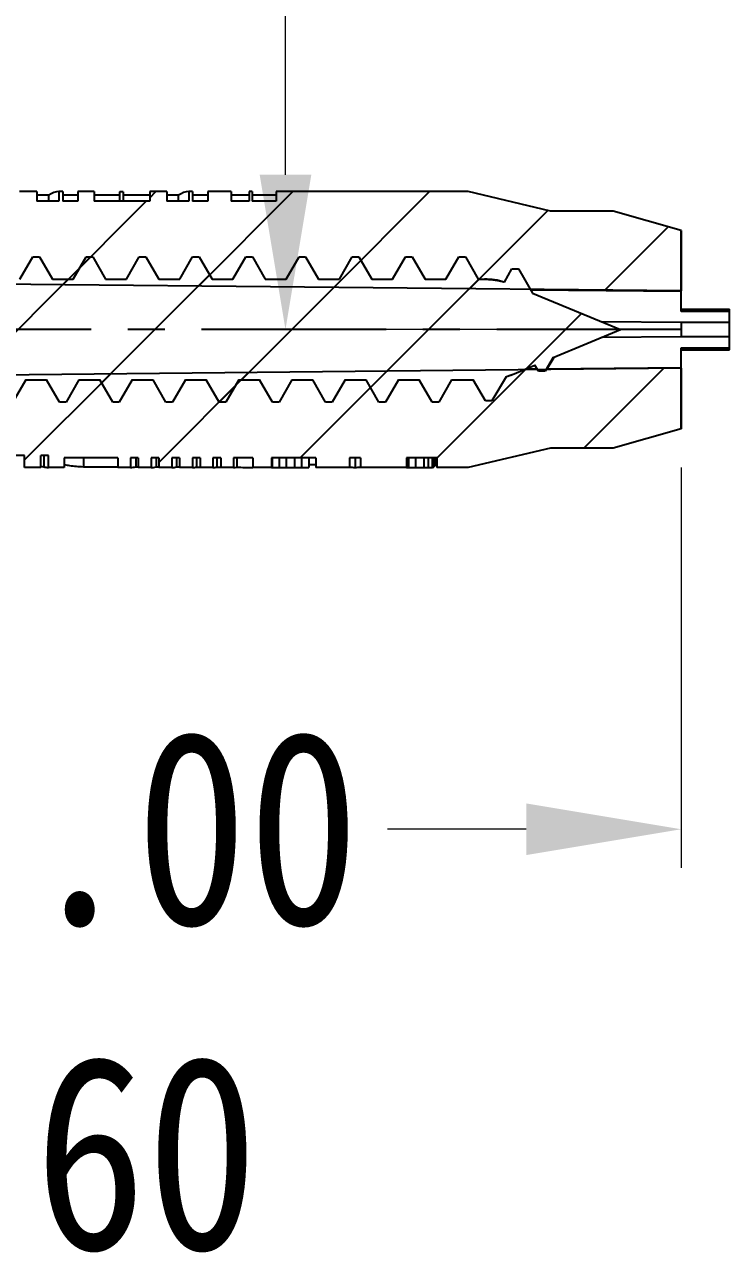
# Model space of a CAD drawing. Header units: millimetres. Extents: x -25 to 785, y -3301 to -3016.
# Drawn here: x 611.2 to 625.76, y -3162.07 to -3136.7 of the extents above; entities that cross this region are included whole.
import ezdxf

# ---------------------------------------------------------------- set-up
doc = ezdxf.new("R2010")
doc.units = ezdxf.units.MM
doc.linetypes.add('CENTER', pattern=[50.8, 31.75, -6.35, 6.35, -6.35])
doc.layers.add('dim', color=3, linetype='Continuous', lineweight=9)
doc.styles.add('FFS', font='SIMFANG.TTF', dxfattribs={"width": 0.85})
doc.dimstyles.new('YanXiu', dxfattribs={"dimtxt": 2.5, "dimasz": 2.2, "dimexe": 1, "dimexo": 0.6, "dimgap": 0.66, "dimtad": 0, "dimzin": 1, "dimdsep": 46, "dimtxsty": 'FFS', "dimcen": 0, "dimclrd": 256, "dimclre": 131, "dimclrt": 42, "dimazin": 0, "dimtfac": 1, "dimtofl": 0, "dimtmove": 0, "dimatfit": 3, "dimfxl": 0, "dimlwd": 5, "dimlwe": 5, "dimarcsym": 0})
pattern_1 = [(45, (-955.922, -269.3517), (-1.4142136, 1.4142136), [])]

# ---------------------------------------------------------------- blocks, each defined once
blk = doc.blocks.new('*D38')
at = {"layer": 'Defpoints', "color": 0}
for p in [(18.433, 146.13), (14.836, 145.646), (18.433, 140.81)]:
    blk.add_point(p, dxfattribs=at)
at = {"layer": 'dim', "color": 131, "lineweight": 5}
for p, q in [((18.433, 145.331), (18.433, 140.011)), ((14.836, 144.846), (14.836, 140.011))]:
    blk.add_line(p, q, dxfattribs=at)
at = {"layer": 'dim', "lineweight": 5}
for p, q in [((11.636, 140.81), (8.436, 140.81)), ((21.633, 140.81), (24.833, 140.81))]:
    blk.add_line(p, q, dxfattribs=at)
at = {"layer": 'dim'}
for points in [[(11.636, 141.344), (11.636, 140.277), (14.836, 140.81)], [(21.633, 141.344), (21.633, 140.277), (18.433, 140.81)]]:
    blk.add_solid(points, dxfattribs=at)
at = {"layer": 'dim', "color": 42, "insert": (29.924, 140.81), "char_height": 4, "attachment_point": 5, "style": 'FFS'}
blk.add_mtext('3.60', dxfattribs=at)
blk = doc.blocks.new('*D39')
at = {"layer": 'Defpoints', "color": 0}
for p in [(43.286, 155.796), (18.436, 154.346), (43.286, 147.522)]:
    blk.add_point(p, dxfattribs=at)
at = {"layer": 'dim', "color": 131, "lineweight": 5}
for p, q in [((43.286, 154.996), (43.286, 146.722)), ((18.436, 153.546), (18.436, 146.722))]:
    blk.add_line(p, q, dxfattribs=at)
at = {"layer": 'dim', "lineweight": 5}
for p, q in [((21.636, 147.522), (24.502, 147.522)), ((40.086, 147.522), (37.22, 147.522))]:
    blk.add_line(p, q, dxfattribs=at)
at = {"layer": 'dim'}
for points in [[(21.636, 148.055), (21.636, 146.988), (18.436, 147.522)], [(40.086, 148.055), (40.086, 146.988), (43.286, 147.522)]]:
    blk.add_solid(points, dxfattribs=at)
at = {"layer": 'dim', "color": 42, "insert": (30.861, 147.522), "char_height": 4, "attachment_point": 5, "style": 'FFS'}
blk.add_mtext('25.00', dxfattribs=at)
blk = doc.blocks.new('*D42')
at = {"layer": 'Defpoints', "color": 0}
for p in [(42.036, 224.446), (35.112, 157.846), (42.036, 157.846)]:
    blk.add_point(p, dxfattribs=at)
at = {"layer": 'dim', "color": 131, "lineweight": 5}
for p, q in [((41.236, 224.446), (34.313, 224.446)), ((41.236, 157.846), (34.313, 157.846))]:
    blk.add_line(p, q, dxfattribs=at)
at = {"layer": 'dim', "lineweight": 5}
for p, q in [((35.112, 221.246), (35.112, 197.487)), ((35.112, 161.046), (35.112, 184.805))]:
    blk.add_line(p, q, dxfattribs=at)
at = {"layer": 'dim'}
for points in [[(34.579, 221.246), (35.646, 221.246), (35.112, 224.446)], [(34.579, 161.046), (35.646, 161.046), (35.112, 157.846)]]:
    blk.add_solid(points, dxfattribs=at)
at = {"layer": 'dim', "color": 42, "insert": (35.112, 191.146), "char_height": 4, "attachment_point": 5, "rotation": 90, "style": 'FFS'}
blk.add_mtext('66.60', dxfattribs=at)
blk = doc.blocks.new('u96')
h = blk.add_hatch()
h.set_pattern_fill('DEFAULT__4', color=5, scale=2, angle=45, style=0, pattern_type=0)
h.set_pattern_definition(pattern_1)
edge = h.paths.add_edge_path()
edge.add_line((17.036, 154.346), (17.036, 156.806))
edge.add_line((16.736, 154.346), (17.036, 154.346))
edge.add_line((16.736, 154.346), (16.736, 155.146))
edge.add_spline(control_points=[(15.218, 156.086), (15.494, 155.474), (16.065, 155.121), (16.736, 155.146)], knot_values=[0, 0, 0, 0, 1, 1, 1, 1], weights=[1, 0.886633, 0.886633, 1], degree=3, periodic=0)
edge.add_line((15.218, 156.086), (16.535, 157.096))
edge.add_line((16.736, 157.846), (16.535, 157.096))
edge.add_line((16.736, 157.846), (16.535, 158.596))
edge.add_line((15.218, 159.607), (16.535, 158.596))
edge.add_spline(control_points=[(15.218, 159.607), (15.494, 160.218), (16.065, 160.571), (16.736, 160.546)], knot_values=[0, 0, 0, 0, 1, 1, 1, 1], weights=[1, 0.886633, 0.886633, 1], degree=3, periodic=0)
edge.add_line((16.736, 160.546), (16.736, 161.346))
edge.add_line((16.736, 161.346), (17.036, 161.346))
edge.add_line((17.036, 158.886), (17.036, 161.346))
edge.add_line((17.036, 158.886), (17.533, 158.886))
edge.add_line((17.533, 158.886), (17.792, 159.334))
edge.add_line((17.792, 159.334), (17.929, 159.334))
edge.add_line((17.929, 159.334), (18.188, 158.886))
edge.add_line((18.188, 158.886), (18.626, 158.886))
edge.add_line((18.626, 158.886), (18.892, 159.346))
edge.add_line((18.892, 159.346), (19.029, 159.346))
edge.add_line((19.029, 159.346), (19.295, 158.886))
edge.add_line((19.295, 158.886), (19.726, 158.886))
edge.add_line((19.726, 158.886), (19.992, 159.346))
edge.add_line((19.992, 159.346), (20.129, 159.346))
edge.add_line((20.129, 159.346), (20.395, 158.886))
edge.add_line((20.395, 158.886), (20.826, 158.886))
edge.add_line((20.826, 158.886), (21.092, 159.346))
edge.add_line((21.092, 159.346), (21.229, 159.346))
edge.add_line((21.229, 159.346), (21.495, 158.886))
edge.add_line((21.495, 158.886), (21.926, 158.886))
edge.add_line((21.926, 158.886), (22.192, 159.346))
edge.add_line((22.192, 159.346), (22.329, 159.346))
edge.add_line((22.329, 159.346), (22.595, 158.886))
edge.add_line((22.595, 158.886), (23.026, 158.886))
edge.add_line((23.026, 158.886), (23.292, 159.346))
edge.add_line((23.292, 159.346), (23.429, 159.346))
edge.add_line((23.429, 159.346), (23.695, 158.886))
edge.add_line((23.695, 158.886), (24.126, 158.886))
edge.add_line((24.126, 158.886), (24.392, 159.346))
edge.add_line((24.392, 159.346), (24.529, 159.346))
edge.add_line((24.529, 159.346), (24.795, 158.886))
edge.add_line((24.795, 158.886), (25.226, 158.886))
edge.add_line((25.226, 158.886), (25.492, 159.346))
edge.add_line((25.492, 159.346), (25.629, 159.346))
edge.add_line((25.629, 159.346), (25.895, 158.886))
edge.add_line((25.895, 158.886), (26.326, 158.886))
edge.add_line((26.326, 158.886), (26.592, 159.346))
edge.add_line((26.592, 159.346), (26.729, 159.346))
edge.add_line((26.729, 159.346), (26.995, 158.886))
edge.add_line((26.995, 158.886), (27.426, 158.886))
edge.add_line((27.426, 158.886), (27.692, 159.346))
edge.add_line((27.692, 159.346), (27.829, 159.346))
edge.add_line((27.829, 159.346), (28.095, 158.886))
edge.add_line((28.095, 158.886), (28.526, 158.886))
edge.add_line((28.526, 158.886), (28.792, 159.346))
edge.add_line((28.792, 159.346), (28.929, 159.346))
edge.add_line((28.929, 159.346), (29.195, 158.886))
edge.add_line((29.195, 158.886), (29.626, 158.886))
edge.add_line((29.626, 158.886), (29.892, 159.346))
edge.add_line((29.892, 159.346), (30.029, 159.346))
edge.add_line((30.029, 159.346), (30.295, 158.886))
edge.add_line((30.295, 158.886), (30.726, 158.886))
edge.add_line((30.726, 158.886), (30.992, 159.346))
edge.add_line((30.992, 159.346), (31.129, 159.346))
edge.add_line((31.129, 159.346), (31.395, 158.886))
edge.add_line((31.395, 158.886), (31.826, 158.886))
edge.add_line((31.826, 158.886), (32.092, 159.346))
edge.add_line((32.092, 159.346), (32.229, 159.346))
edge.add_line((32.229, 159.346), (32.495, 158.886))
edge.add_line((32.495, 158.886), (32.926, 158.886))
edge.add_line((32.926, 158.886), (33.192, 159.346))
edge.add_line((33.192, 159.346), (33.329, 159.346))
edge.add_line((33.329, 159.346), (33.595, 158.886))
edge.add_line((33.595, 158.886), (34.026, 158.886))
edge.add_line((34.026, 158.886), (34.292, 159.346))
edge.add_line((34.292, 159.346), (34.429, 159.346))
edge.add_line((34.429, 159.346), (34.695, 158.886))
edge.add_line((34.695, 158.886), (35.126, 158.886))
edge.add_line((35.126, 158.886), (35.392, 159.346))
edge.add_line((35.392, 159.346), (35.529, 159.346))
edge.add_line((35.529, 159.346), (35.795, 158.886))
edge.add_line((35.795, 158.886), (36.226, 158.886))
edge.add_line((36.226, 158.886), (36.492, 159.346))
edge.add_line((36.492, 159.346), (36.629, 159.346))
edge.add_line((36.629, 159.346), (36.895, 158.886))
edge.add_line((36.895, 158.886), (37.326, 158.886))
edge.add_line((37.326, 158.886), (37.592, 159.346))
edge.add_line((37.592, 159.346), (37.729, 159.346))
edge.add_line((37.729, 159.346), (37.995, 158.886))
edge.add_line((37.995, 158.886), (38.426, 158.886))
edge.add_line((38.426, 158.886), (38.692, 159.346))
edge.add_line((38.692, 159.346), (38.829, 159.346))
edge.add_line((38.829, 159.346), (39.095, 158.886))
edge.add_line((39.095, 158.886), (39.226, 158.886))
edge.add_spline(control_points=[(39.226, 158.886), (39.365, 158.886), (39.503, 158.867), (39.636, 158.829)], knot_values=[0, 0, 0, 0, 1, 1, 1, 1], weights=[1, 0.993634, 0.993634, 1], degree=3, periodic=0)
edge.add_line((39.636, 158.829), (39.792, 159.099))
edge.add_line((39.792, 159.099), (39.929, 159.099))
edge.add_line((39.929, 159.099), (40.218, 158.599))
edge.add_line((40.218, 158.599), (42.036, 157.846))
edge.add_line((40.644, 157.27), (42.036, 157.846))
edge.add_line((40.644, 157.27), (40.479, 156.985))
edge.add_line((40.479, 156.985), (40.342, 156.985))
edge.add_line((40.342, 156.985), (40.267, 157.114))
edge.add_line((39.8, 156.92), (40.267, 157.114))
edge.add_spline(control_points=[(39.669, 156.873), (39.713, 156.887), (39.757, 156.902), (39.8, 156.92)], knot_values=[0, 0, 0, 0, 1, 1, 1, 1], weights=[1, 0.999274, 0.999274, 1], degree=3, periodic=0)
edge.add_line((39.669, 156.873), (39.379, 156.372))
edge.add_line((39.379, 156.372), (39.242, 156.372))
edge.add_line((39.242, 156.372), (38.991, 156.806))
edge.add_line((38.545, 156.806), (38.991, 156.806))
edge.add_line((38.545, 156.806), (38.279, 156.346))
edge.add_line((38.279, 156.346), (38.142, 156.346))
edge.add_line((38.142, 156.346), (37.876, 156.806))
edge.add_line((37.445, 156.806), (37.876, 156.806))
edge.add_line((37.445, 156.806), (37.179, 156.346))
edge.add_line((37.179, 156.346), (37.042, 156.346))
edge.add_line((37.042, 156.346), (36.776, 156.806))
edge.add_line((36.345, 156.806), (36.776, 156.806))
edge.add_line((36.345, 156.806), (36.079, 156.346))
edge.add_line((36.079, 156.346), (35.942, 156.346))
edge.add_line((35.942, 156.346), (35.676, 156.806))
edge.add_line((35.245, 156.806), (35.676, 156.806))
edge.add_line((35.245, 156.806), (34.979, 156.346))
edge.add_line((34.979, 156.346), (34.842, 156.346))
edge.add_line((34.842, 156.346), (34.576, 156.806))
edge.add_line((34.145, 156.806), (34.576, 156.806))
edge.add_line((34.145, 156.806), (33.879, 156.346))
edge.add_line((33.879, 156.346), (33.742, 156.346))
edge.add_line((33.742, 156.346), (33.476, 156.806))
edge.add_line((33.045, 156.806), (33.476, 156.806))
edge.add_line((33.045, 156.806), (32.779, 156.346))
edge.add_line((32.779, 156.346), (32.642, 156.346))
edge.add_line((32.642, 156.346), (32.376, 156.806))
edge.add_line((31.945, 156.806), (32.376, 156.806))
edge.add_line((31.945, 156.806), (31.679, 156.346))
edge.add_line((31.679, 156.346), (31.542, 156.346))
edge.add_line((31.542, 156.346), (31.276, 156.806))
edge.add_line((30.845, 156.806), (31.276, 156.806))
edge.add_line((30.845, 156.806), (30.579, 156.346))
edge.add_line((30.579, 156.346), (30.442, 156.346))
edge.add_line((30.442, 156.346), (30.176, 156.806))
edge.add_line((29.745, 156.806), (30.176, 156.806))
edge.add_line((29.745, 156.806), (29.479, 156.346))
edge.add_line((29.479, 156.346), (29.342, 156.346))
edge.add_line((29.342, 156.346), (29.076, 156.806))
edge.add_line((28.645, 156.806), (29.076, 156.806))
edge.add_line((28.645, 156.806), (28.379, 156.346))
edge.add_line((28.379, 156.346), (28.242, 156.346))
edge.add_line((28.242, 156.346), (27.976, 156.806))
edge.add_line((27.545, 156.806), (27.976, 156.806))
edge.add_line((27.545, 156.806), (27.279, 156.346))
edge.add_line((27.279, 156.346), (27.142, 156.346))
edge.add_line((27.142, 156.346), (26.876, 156.806))
edge.add_line((26.445, 156.806), (26.876, 156.806))
edge.add_line((26.445, 156.806), (26.179, 156.346))
edge.add_line((26.179, 156.346), (26.042, 156.346))
edge.add_line((26.042, 156.346), (25.776, 156.806))
edge.add_line((25.345, 156.806), (25.776, 156.806))
edge.add_line((25.345, 156.806), (25.079, 156.346))
edge.add_line((25.079, 156.346), (24.942, 156.346))
edge.add_line((24.942, 156.346), (24.676, 156.806))
edge.add_line((24.245, 156.806), (24.676, 156.806))
edge.add_line((24.245, 156.806), (23.979, 156.346))
edge.add_line((23.979, 156.346), (23.842, 156.346))
edge.add_line((23.842, 156.346), (23.576, 156.806))
edge.add_line((23.145, 156.806), (23.576, 156.806))
edge.add_line((23.145, 156.806), (22.879, 156.346))
edge.add_line((22.879, 156.346), (22.742, 156.346))
edge.add_line((22.742, 156.346), (22.476, 156.806))
edge.add_line((22.045, 156.806), (22.476, 156.806))
edge.add_line((22.045, 156.806), (21.779, 156.346))
edge.add_line((21.779, 156.346), (21.642, 156.346))
edge.add_line((21.642, 156.346), (21.376, 156.806))
edge.add_line((20.945, 156.806), (21.376, 156.806))
edge.add_line((20.945, 156.806), (20.679, 156.346))
edge.add_line((20.679, 156.346), (20.542, 156.346))
edge.add_line((20.542, 156.346), (20.276, 156.806))
edge.add_line((19.845, 156.806), (20.276, 156.806))
edge.add_line((19.845, 156.806), (19.579, 156.346))
edge.add_line((19.579, 156.346), (19.442, 156.346))
edge.add_line((19.442, 156.346), (19.176, 156.806))
edge.add_line((18.745, 156.806), (19.176, 156.806))
edge.add_line((18.745, 156.806), (18.479, 156.346))
edge.add_line((18.479, 156.346), (18.342, 156.346))
edge.add_line((18.342, 156.346), (18.076, 156.806))
edge.add_line((17.511, 156.806), (18.076, 156.806))
edge.add_line((17.511, 156.806), (17.379, 156.578))
edge.add_line((17.379, 156.578), (17.242, 156.578))
edge.add_line((17.242, 156.578), (17.11, 156.806))
edge.add_line((17.036, 156.806), (17.11, 156.806))
h = blk.add_hatch()
h.set_pattern_fill('DEFAULT__5', color=5, scale=2, angle=45, style=0, pattern_type=0)
h.set_pattern_definition(pattern_1)
edge = h.paths.add_edge_path()
edge.add_line((43.286, 157.046), (28.286, 156.896))
edge.add_line((43.286, 157.046), (43.286, 155.796))
edge.add_line((43.286, 155.796), (41.886, 155.396))
edge.add_line((41.886, 155.396), (40.586, 155.396))
edge.add_line((40.586, 155.396), (38.886, 154.996))
edge.add_line((38.886, 154.996), (38.241, 154.996))
edge.add_line((38.241, 155.196), (38.241, 154.996))
edge.add_line((38.241, 155.196), (37.612, 155.196))
edge.add_line((37.612, 155.196), (37.612, 154.996))
edge.add_line((37.612, 154.996), (36.664, 154.996))
edge.add_line((36.664, 155.196), (36.664, 154.996))
edge.add_line((36.664, 155.196), (36.434, 155.196))
edge.add_line((36.434, 155.196), (36.434, 154.996))
edge.add_line((36.434, 154.996), (35.737, 154.996))
edge.add_line((35.737, 155.196), (35.737, 154.996))
edge.add_line((35.737, 155.196), (34.822, 155.196))
edge.add_line((34.822, 155.196), (34.822, 154.996))
edge.add_line((34.822, 154.996), (34.436, 154.996))
edge.add_line((34.436, 155.196), (34.436, 154.996))
edge.add_line((34.436, 155.196), (34.039, 155.196))
edge.add_line((34.039, 155.196), (34.039, 154.996))
edge.add_line((34.039, 154.996), (33.773, 154.996))
edge.add_line((33.773, 155.196), (33.773, 154.996))
edge.add_line((33.773, 155.196), (33.613, 155.196))
edge.add_line((33.613, 155.196), (33.613, 154.996))
edge.add_line((33.613, 154.996), (33.347, 154.996))
edge.add_line((33.347, 155.196), (33.347, 154.996))
edge.add_line((33.347, 155.196), (33.188, 155.196))
edge.add_line((33.188, 155.196), (33.188, 154.996))
edge.add_line((33.188, 154.996), (32.922, 154.996))
edge.add_line((32.922, 155.196), (32.922, 154.996))
edge.add_line((32.922, 155.196), (32.762, 155.196))
edge.add_line((32.762, 155.196), (32.762, 154.996))
edge.add_line((32.762, 154.996), (32.496, 154.996))
edge.add_line((32.496, 155.196), (32.496, 154.996))
edge.add_line((32.496, 155.196), (32.336, 155.196))
edge.add_line((32.336, 155.196), (32.336, 154.996))
edge.add_line((32.336, 154.996), (32.07, 154.996))
edge.add_line((32.07, 155.196), (32.07, 154.996))
edge.add_line((32.07, 155.196), (31.911, 155.196))
edge.add_line((31.911, 155.196), (31.911, 154.996))
edge.add_line((31.911, 154.996), (31.645, 154.996))
edge.add_line((31.645, 155.196), (31.645, 154.996))
edge.add_line((31.645, 155.196), (30.536, 155.196))
edge.add_line((30.536, 155.196), (30.536, 154.996))
edge.add_line((30.536, 154.996), (30.215, 154.996))
edge.add_line((30.215, 154.996), (30.215, 155.246))
edge.add_line((30.215, 155.246), (30.057, 155.246))
edge.add_line((30.057, 154.996), (30.057, 155.246))
edge.add_line((30.057, 154.996), (29.721, 154.996))
edge.add_line((29.721, 154.996), (29.721, 155.246))
edge.add_line((29.721, 155.246), (29.55, 155.246))
edge.add_line((29.55, 154.996), (29.55, 155.246))
edge.add_line((29.55, 154.996), (29.215, 154.996))
edge.add_line((29.215, 154.996), (29.215, 155.246))
edge.add_line((29.215, 155.246), (29.057, 155.246))
edge.add_line((29.057, 154.996), (29.057, 155.246))
edge.add_line((29.057, 154.996), (28.424, 154.996))
edge.add_line((28.424, 155.196), (28.424, 154.996))
edge.add_line((28.424, 155.196), (28.025, 155.196))
edge.add_line((28.025, 155.196), (28.025, 154.996))
edge.add_line((28.025, 154.996), (27.436, 154.996))
edge.add_line((27.436, 154.996), (26.836, 154.979))
edge.add_line((26.836, 155.196), (26.836, 154.979))
edge.add_line((26.836, 155.196), (26.632, 155.196))
edge.add_line((26.632, 155.196), (26.632, 154.973))
edge.add_line((26.632, 154.973), (26.276, 154.963))
edge.add_line((26.276, 155.196), (26.276, 154.963))
edge.add_line((26.276, 155.196), (26.102, 155.196))
edge.add_line((26.102, 155.196), (26.102, 154.958))
edge.add_line((26.102, 154.958), (25.436, 154.939))
edge.add_line((25.436, 154.939), (21.836, 154.496))
edge.add_line((21.836, 154.496), (21.836, 155.151))
edge.add_line((21.836, 155.151), (19.083, 155.151))
edge.add_line((19.083, 155.151), (18.606, 154.346))
edge.add_line((18.436, 154.346), (18.606, 154.346))
edge.add_line((18.436, 154.346), (18.436, 155.391))
edge.add_spline(control_points=[(18.76, 155.721), (18.569, 155.718), (18.436, 155.582), (18.436, 155.391)], knot_values=[0, 0, 0, 0, 1, 1, 1, 1], weights=[1, 0.808503, 0.808503, 1], degree=3, periodic=0)
edge.add_line((18.942, 155.724), (18.76, 155.721))
edge.add_line((18.942, 155.724), (18.936, 155.724))
edge.add_line((18.936, 155.846), (18.936, 155.724))
edge.add_line((23.656, 155.846), (18.936, 155.846))
edge.add_line((28.286, 156.896), (23.656, 155.846))
edge = h.paths.add_edge_path()
edge.add_line((43.286, 158.646), (28.286, 158.796))
edge.add_line((28.286, 158.796), (23.656, 159.846))
edge.add_line((23.656, 159.846), (18.936, 159.846))
edge.add_line((18.936, 159.968), (18.936, 159.846))
edge.add_line((18.942, 159.968), (18.936, 159.968))
edge.add_line((18.942, 159.968), (18.76, 159.971))
edge.add_spline(control_points=[(18.76, 159.971), (18.569, 159.974), (18.436, 160.11), (18.436, 160.301)], knot_values=[0, 0, 0, 0, 1, 1, 1, 1], weights=[1, 0.808503, 0.808503, 1], degree=3, periodic=0)
edge.add_line((18.436, 160.301), (18.436, 161.346))
edge.add_line((18.436, 161.346), (18.606, 161.346))
edge.add_line((19.083, 160.541), (18.606, 161.346))
edge.add_line((21.836, 160.541), (19.083, 160.541))
edge.add_line((21.836, 160.541), (21.836, 161.196))
edge.add_line((25.436, 160.754), (21.836, 161.196))
edge.add_line((27.436, 160.696), (25.436, 160.754))
edge.add_line((28.471, 160.696), (27.436, 160.696))
edge.add_line((28.471, 160.696), (28.471, 160.496))
edge.add_line((29.02, 160.496), (28.471, 160.496))
edge.add_line((29.02, 160.696), (29.02, 160.496))
edge.add_line((29.086, 160.696), (29.02, 160.696))
edge.add_line((29.086, 160.696), (29.086, 160.496))
edge.add_line((29.617, 160.496), (29.086, 160.496))
edge.add_line((29.617, 160.696), (29.617, 160.496))
edge.add_line((29.977, 160.696), (29.617, 160.696))
edge.add_line((29.977, 160.696), (29.977, 160.496))
edge.add_line((30.431, 160.496), (29.977, 160.496))
edge.add_line((30.431, 160.696), (30.431, 160.496))
edge.add_line((30.512, 160.696), (30.431, 160.696))
edge.add_line((30.512, 160.696), (30.512, 160.496))
edge.add_line((30.825, 160.496), (30.512, 160.496))
edge.add_line((30.825, 160.696), (30.825, 160.496))
edge.add_line((31.156, 160.696), (30.825, 160.696))
edge.add_line((31.156, 160.696), (31.156, 160.496))
edge.add_line((32.306, 160.496), (31.156, 160.496))
edge.add_line((32.306, 160.696), (32.306, 160.496))
edge.add_line((32.659, 160.696), (32.306, 160.696))
edge.add_line((32.659, 160.696), (32.659, 160.496))
edge.add_line((33.112, 160.496), (32.659, 160.496))
edge.add_line((33.112, 160.696), (33.112, 160.496))
edge.add_line((33.194, 160.696), (33.112, 160.696))
edge.add_line((33.194, 160.696), (33.194, 160.496))
edge.add_line((33.506, 160.496), (33.194, 160.496))
edge.add_line((33.506, 160.696), (33.506, 160.496))
edge.add_line((33.987, 160.696), (33.506, 160.696))
edge.add_line((33.987, 160.696), (33.987, 160.496))
edge.add_line((34.36, 160.496), (33.987, 160.496))
edge.add_line((34.36, 160.696), (34.36, 160.496))
edge.add_line((34.426, 160.696), (34.36, 160.696))
edge.add_line((34.426, 160.696), (34.426, 160.496))
edge.add_line((34.919, 160.496), (34.426, 160.496))
edge.add_line((34.919, 160.696), (34.919, 160.496))
edge.add_line((38.886, 160.696), (34.919, 160.696))
edge.add_line((40.586, 160.296), (38.886, 160.696))
edge.add_line((41.886, 160.296), (40.586, 160.296))
edge.add_line((43.286, 159.896), (41.886, 160.296))
edge.add_line((43.286, 159.896), (43.286, 158.646))
at = {"color": 7}
for p, q in [((29.977, 160.696), (29.617, 160.696)), ((29.977, 160.696), (29.617, 160.696)), ((29.977, 160.696), (29.977, 160.496)), ((29.977, 160.696), (29.977, 160.496)), ((30.222, 160.621), (29.977, 160.621)), ((30.222, 160.496), (30.222, 160.621)), ((30.431, 160.696), (30.431, 160.496)), ((30.512, 160.696), (30.431, 160.696)), ((30.512, 160.696), (30.431, 160.696)), ((30.431, 160.696), (30.431, 160.496)), ((30.512, 160.696), (30.512, 160.496)), ((30.512, 160.696), (30.512, 160.496)), ((30.825, 160.621), (30.512, 160.621)), ((30.825, 160.696), (30.825, 160.496)), ((31.156, 160.696), (30.825, 160.696)), ((31.156, 160.696), (30.825, 160.696)), ((30.825, 160.696), (30.825, 160.496)), ((31.156, 160.696), (31.156, 160.496)), ((31.156, 160.696), (31.156, 160.496)), ((31.689, 160.621), (31.156, 160.621)), ((31.689, 160.496), (31.689, 160.691)), ((31.755, 160.691), (31.755, 160.496)), ((32.306, 160.621), (31.755, 160.621)), ((32.306, 160.696), (32.306, 160.496)), ((32.659, 160.696), (32.306, 160.696)), ((32.659, 160.696), (32.306, 160.696)), ((32.306, 160.696), (32.306, 160.496)), ((32.659, 160.696), (32.659, 160.496)), ((32.659, 160.696), (32.659, 160.496)), ((32.903, 160.621), (32.659, 160.621)), ((32.903, 160.496), (32.903, 160.621)), ((33.112, 160.696), (33.112, 160.496)), ((33.194, 160.696), (33.112, 160.696)), ((33.194, 160.696), (33.112, 160.696)), ((33.112, 160.696), (33.112, 160.496)), ((33.194, 160.696), (33.194, 160.496)), ((33.194, 160.696), (33.194, 160.496)), ((33.506, 160.621), (33.194, 160.621)), ((33.506, 160.696), (33.506, 160.496)), ((33.987, 160.696), (33.506, 160.696)), ((33.987, 160.696), (33.506, 160.696)), ((33.506, 160.696), (33.506, 160.496)), ((33.987, 160.696), (33.987, 160.496)), ((33.987, 160.696), (33.987, 160.496)), ((34.36, 160.621), (33.987, 160.621)), ((34.36, 160.696), (34.36, 160.496)), ((34.426, 160.696), (34.36, 160.696)), ((34.426, 160.696), (34.36, 160.696)), ((34.36, 160.696), (34.36, 160.496)), ((34.426, 160.696), (34.426, 160.496)), ((34.426, 160.696), (34.426, 160.496)), ((34.919, 160.621), (34.426, 160.621)), ((34.919, 160.696), (34.919, 160.496)), ((38.886, 160.696), (34.919, 160.696)), ((38.886, 160.696), (34.919, 160.696)), ((34.919, 160.696), (34.919, 160.496)), ((40.586, 160.296), (38.886, 160.696)), ((40.586, 160.296), (38.886, 160.696)), ((30.431, 160.496), (29.977, 160.496)), ((30.431, 160.496), (29.977, 160.496)), ((30.825, 160.496), (30.512, 160.496)), ((30.825, 160.496), (30.512, 160.496)), ((32.306, 160.496), (31.156, 160.496)), ((32.306, 160.496), (31.156, 160.496)), ((33.112, 160.496), (32.659, 160.496)), ((33.112, 160.496), (32.659, 160.496)), ((33.506, 160.496), (33.194, 160.496)), ((33.506, 160.496), (33.194, 160.496)), ((34.36, 160.496), (33.987, 160.496)), ((34.36, 160.496), (33.987, 160.496)), ((34.919, 160.496), (34.426, 160.496)), ((34.919, 160.496), (34.426, 160.496)), ((41.886, 160.296), (40.586, 160.296)), ((41.886, 160.296), (40.586, 160.296)), ((43.286, 159.896), (41.886, 160.296)), ((43.286, 159.896), (41.886, 160.296)), ((43.286, 159.896), (43.286, 158.646)), ((43.286, 158.222), (43.286, 159.896)), ((29.626, 158.886), (29.892, 159.346)), ((29.626, 158.886), (29.892, 159.346)), ((29.892, 159.346), (30.029, 159.346)), ((29.892, 159.346), (30.029, 159.346)), ((30.029, 159.346), (30.295, 158.886)), ((30.029, 159.346), (30.295, 158.886)), ((30.726, 158.886), (30.992, 159.346)), ((30.726, 158.886), (30.992, 159.346)), ((30.992, 159.346), (31.129, 159.346)), ((30.992, 159.346), (31.129, 159.346)), ((31.129, 159.346), (31.395, 158.886)), ((31.129, 159.346), (31.395, 158.886)), ((31.826, 158.886), (32.092, 159.346)), ((31.826, 158.886), (32.092, 159.346)), ((32.092, 159.346), (32.229, 159.346)), ((32.092, 159.346), (32.229, 159.346)), ((32.229, 159.346), (32.495, 158.886)), ((32.229, 159.346), (32.495, 158.886)), ((32.926, 158.886), (33.192, 159.346)), ((32.926, 158.886), (33.192, 159.346)), ((33.192, 159.346), (33.329, 159.346)), ((33.192, 159.346), (33.329, 159.346)), ((33.329, 159.346), (33.595, 158.886)), ((33.329, 159.346), (33.595, 158.886)), ((34.026, 158.886), (34.292, 159.346)), ((34.026, 158.886), (34.292, 159.346)), ((34.292, 159.346), (34.429, 159.346)), ((34.292, 159.346), (34.429, 159.346)), ((34.429, 159.346), (34.695, 158.886)), ((34.429, 159.346), (34.695, 158.886)), ((35.126, 158.886), (35.392, 159.346)), ((35.126, 158.886), (35.392, 159.346)), ((35.392, 159.346), (35.529, 159.346)), ((35.392, 159.346), (35.529, 159.346)), ((35.529, 159.346), (35.795, 158.886)), ((35.529, 159.346), (35.795, 158.886)), ((36.226, 158.886), (36.492, 159.346)), ((36.226, 158.886), (36.492, 159.346)), ((36.492, 159.346), (36.629, 159.346)), ((36.492, 159.346), (36.629, 159.346)), ((36.629, 159.346), (36.895, 158.886)), ((36.629, 159.346), (36.895, 158.886)), ((37.326, 158.886), (37.592, 159.346)), ((37.326, 158.886), (37.592, 159.346)), ((37.592, 159.346), (37.729, 159.346)), ((37.592, 159.346), (37.729, 159.346)), ((37.729, 159.346), (37.995, 158.886)), ((37.729, 159.346), (37.995, 158.886)), ((38.426, 158.886), (38.692, 159.346)), ((38.426, 158.886), (38.692, 159.346)), ((38.692, 159.346), (38.829, 159.346)), ((38.692, 159.346), (38.829, 159.346)), ((38.829, 159.346), (39.095, 158.886)), ((38.829, 159.346), (39.095, 158.886)), ((39.636, 158.829), (39.792, 159.099)), ((39.792, 159.099), (39.929, 159.099)), ((39.914, 159.099), (39.929, 159.099)), ((39.929, 159.099), (40.218, 158.599)), ((39.929, 159.099), (40.218, 158.599)), ((30.295, 158.886), (30.726, 158.886)), ((30.295, 158.886), (30.726, 158.886)), ((31.395, 158.886), (31.826, 158.886)), ((31.395, 158.886), (31.826, 158.886)), ((32.495, 158.886), (32.926, 158.886)), ((32.495, 158.886), (32.926, 158.886)), ((33.595, 158.886), (34.026, 158.886)), ((33.595, 158.886), (34.026, 158.886)), ((34.695, 158.886), (35.126, 158.886)), ((34.695, 158.886), (35.126, 158.886)), ((35.795, 158.886), (36.226, 158.886)), ((35.795, 158.886), (36.226, 158.886)), ((36.895, 158.886), (37.326, 158.886)), ((36.895, 158.886), (37.326, 158.886)), ((37.995, 158.886), (38.426, 158.886)), ((37.995, 158.886), (38.426, 158.886)), ((39.095, 158.886), (39.226, 158.886)), ((39.095, 158.886), (39.226, 158.886)), ((43.286, 158.646), (28.286, 158.796)), ((43.286, 158.646), (28.286, 158.796)), ((43.286, 158.632), (40.184, 158.658)), ((40.218, 158.599), (42.036, 157.846)), ((40.218, 158.599), (42.036, 157.846)), ((43.286, 158.266), (44.286, 158.266)), ((44.286, 158.222), (43.286, 158.222)), ((44.286, 157.427), (44.286, 158.266)), ((40.644, 157.27), (42.036, 157.846)), ((40.644, 157.27), (42.036, 157.846)), ((41.641, 158.01), (43.286, 157.996)), ((43.286, 157.996), (44.286, 157.996)), ((43.286, 157.996), (43.286, 157.697)), ((43.286, 157.697), (41.641, 157.683)), ((44.286, 157.697), (43.286, 157.697)), ((43.286, 157.471), (44.286, 157.471)), ((43.286, 155.796), (43.286, 157.471)), ((43.286, 157.427), (44.286, 157.427)), ((43.286, 157.046), (28.286, 156.896)), ((43.286, 157.046), (28.286, 156.896)), ((39.8, 156.92), (40.267, 157.114)), ((39.8, 156.92), (40.267, 157.114)), ((40.342, 156.985), (40.267, 157.114)), ((40.342, 156.985), (40.267, 157.114)), ((40.644, 157.27), (40.479, 156.985)), ((40.644, 157.27), (40.479, 156.985)), ((40.514, 157.027), (40.579, 157.138)), ((40.519, 157.037), (43.286, 157.06)), ((40.579, 157.138), (40.662, 157.277)), ((43.286, 157.046), (43.286, 155.796)), ((29.745, 156.806), (29.479, 156.346)), ((29.745, 156.806), (29.479, 156.346)), ((29.745, 156.806), (30.176, 156.806)), ((29.745, 156.806), (30.176, 156.806)), ((30.442, 156.346), (30.176, 156.806)), ((30.442, 156.346), (30.176, 156.806)), ((30.845, 156.806), (30.579, 156.346)), ((30.845, 156.806), (30.579, 156.346)), ((30.845, 156.806), (31.276, 156.806)), ((30.845, 156.806), (31.276, 156.806)), ((31.542, 156.346), (31.276, 156.806)), ((31.542, 156.346), (31.276, 156.806)), ((31.945, 156.806), (31.679, 156.346)), ((31.945, 156.806), (31.679, 156.346)), ((31.945, 156.806), (32.376, 156.806)), ((31.945, 156.806), (32.376, 156.806)), ((32.642, 156.346), (32.376, 156.806)), ((32.642, 156.346), (32.376, 156.806)), ((33.045, 156.806), (32.779, 156.346)), ((33.045, 156.806), (32.779, 156.346)), ((33.045, 156.806), (33.476, 156.806)), ((33.045, 156.806), (33.476, 156.806)), ((33.742, 156.346), (33.476, 156.806)), ((33.742, 156.346), (33.476, 156.806)), ((34.145, 156.806), (33.879, 156.346)), ((34.145, 156.806), (33.879, 156.346)), ((34.145, 156.806), (34.576, 156.806)), ((34.145, 156.806), (34.576, 156.806)), ((34.842, 156.346), (34.576, 156.806)), ((34.842, 156.346), (34.576, 156.806)), ((35.245, 156.806), (34.979, 156.346)), ((35.245, 156.806), (34.979, 156.346)), ((35.245, 156.806), (35.676, 156.806)), ((35.245, 156.806), (35.676, 156.806)), ((35.942, 156.346), (35.676, 156.806)), ((35.942, 156.346), (35.676, 156.806)), ((36.345, 156.806), (36.079, 156.346)), ((36.345, 156.806), (36.079, 156.346)), ((36.345, 156.806), (36.776, 156.806)), ((36.345, 156.806), (36.776, 156.806)), ((37.042, 156.346), (36.776, 156.806)), ((37.042, 156.346), (36.776, 156.806)), ((37.445, 156.806), (37.179, 156.346)), ((37.445, 156.806), (37.179, 156.346)), ((37.445, 156.806), (37.876, 156.806)), ((37.445, 156.806), (37.876, 156.806)), ((38.142, 156.346), (37.876, 156.806)), ((38.142, 156.346), (37.876, 156.806)), ((38.545, 156.806), (38.279, 156.346)), ((38.545, 156.806), (38.279, 156.346)), ((38.545, 156.806), (38.991, 156.806)), ((38.545, 156.806), (38.991, 156.806)), ((39.242, 156.372), (38.991, 156.806)), ((39.242, 156.372), (38.991, 156.806)), ((39.669, 156.873), (39.379, 156.372)), ((39.669, 156.873), (39.379, 156.372)), ((40.073, 157.033), (40.313, 157.035)), ((40.479, 156.985), (40.342, 156.985)), ((40.479, 156.985), (40.342, 156.985)), ((30.579, 156.346), (30.442, 156.346)), ((30.579, 156.346), (30.442, 156.346)), ((31.679, 156.346), (31.542, 156.346)), ((31.679, 156.346), (31.542, 156.346)), ((32.779, 156.346), (32.642, 156.346)), ((32.779, 156.346), (32.642, 156.346)), ((33.879, 156.346), (33.742, 156.346)), ((33.879, 156.346), (33.742, 156.346)), ((34.979, 156.346), (34.842, 156.346)), ((34.979, 156.346), (34.842, 156.346)), ((36.079, 156.346), (35.942, 156.346)), ((36.079, 156.346), (35.942, 156.346)), ((37.179, 156.346), (37.042, 156.346)), ((37.179, 156.346), (37.042, 156.346)), ((38.279, 156.346), (38.142, 156.346)), ((38.279, 156.346), (38.142, 156.346)), ((39.379, 156.372), (39.242, 156.372)), ((39.379, 156.372), (39.242, 156.372)), ((43.286, 155.796), (41.886, 155.396)), ((43.286, 155.796), (41.886, 155.396)), ((40.586, 155.396), (38.886, 154.996)), ((40.586, 155.396), (38.886, 154.996)), ((41.886, 155.396), (40.586, 155.396)), ((41.886, 155.396), (40.586, 155.396)), ((29.721, 155.246), (29.55, 155.246)), ((29.721, 155.246), (29.55, 155.246)), ((29.721, 154.996), (29.721, 155.246)), ((29.721, 154.996), (29.721, 155.246)), ((30.215, 155.246), (30.057, 155.246)), ((30.057, 154.996), (30.057, 155.246)), ((30.215, 155.246), (30.057, 155.246)), ((30.057, 154.996), (30.057, 155.246)), ((30.118, 155.246), (30.118, 155.011)), ((30.215, 154.996), (30.215, 155.246)), ((30.215, 154.996), (30.215, 155.246)), ((31.645, 155.196), (30.536, 155.196)), ((30.536, 155.196), (30.536, 154.996)), ((31.645, 155.196), (30.536, 155.196)), ((30.536, 155.196), (30.536, 154.996)), ((30.936, 155.196), (30.936, 155.012)), ((31.645, 155.196), (31.645, 154.996)), ((31.645, 155.196), (31.645, 154.996)), ((32.07, 155.196), (31.911, 155.196)), ((31.911, 155.196), (31.911, 154.996)), ((32.07, 155.196), (31.911, 155.196)), ((31.911, 155.196), (31.911, 154.996)), ((32.02, 155.196), (32.02, 155.012)), ((32.07, 155.196), (32.07, 154.996)), ((32.07, 155.196), (32.07, 154.996)), ((32.496, 155.196), (32.336, 155.196)), ((32.336, 155.196), (32.336, 154.996)), ((32.496, 155.196), (32.336, 155.196)), ((32.336, 155.196), (32.336, 154.996)), ((32.438, 155.196), (32.438, 155.01)), ((32.496, 155.196), (32.496, 154.996)), ((32.496, 155.196), (32.496, 154.996)), ((32.922, 155.196), (32.762, 155.196)), ((32.762, 155.196), (32.762, 154.996)), ((32.922, 155.196), (32.762, 155.196)), ((32.762, 155.196), (32.762, 154.996)), ((32.857, 155.196), (32.857, 155.008)), ((32.922, 155.196), (32.922, 154.996)), ((32.922, 155.196), (32.922, 154.996)), ((33.347, 155.196), (33.188, 155.196)), ((33.188, 155.196), (33.188, 154.996)), ((33.347, 155.196), (33.188, 155.196)), ((33.188, 155.196), (33.188, 154.996)), ((33.275, 155.196), (33.275, 155.006)), ((33.347, 155.196), (33.347, 154.996)), ((33.347, 155.196), (33.347, 154.996)), ((33.773, 155.196), (33.613, 155.196)), ((33.613, 155.196), (33.613, 154.996)), ((33.773, 155.196), (33.613, 155.196)), ((33.613, 155.196), (33.613, 154.996)), ((33.694, 155.196), (33.694, 155.005)), ((33.773, 155.196), (33.773, 154.996)), ((33.773, 155.196), (33.773, 154.996)), ((34.436, 155.196), (34.039, 155.196)), ((34.039, 155.196), (34.039, 154.996)), ((34.436, 155.196), (34.039, 155.196)), ((34.039, 155.196), (34.039, 154.996)), ((34.108, 155.196), (34.108, 155.002)), ((34.436, 155.196), (34.436, 154.996)), ((34.436, 155.196), (34.436, 154.996)), ((35.737, 155.196), (34.822, 155.196)), ((34.822, 155.196), (34.822, 154.996)), ((35.737, 155.196), (34.822, 155.196)), ((34.822, 155.196), (34.822, 154.996)), ((34.837, 155.196), (34.837, 154.996)), ((34.982, 155.198), (34.982, 154.998)), ((35.127, 155.199), (35.127, 154.999)), ((35.301, 155.199), (35.301, 154.999)), ((35.446, 155.198), (35.446, 154.998)), ((35.592, 155.196), (35.592, 154.996)), ((35.592, 155.06), (35.737, 155.06)), ((35.737, 155.196), (35.737, 154.996)), ((35.737, 155.196), (35.737, 154.996)), ((36.664, 155.196), (36.434, 155.196)), ((36.434, 155.196), (36.434, 154.996)), ((36.664, 155.196), (36.434, 155.196)), ((36.434, 155.196), (36.434, 154.996)), ((36.549, 155.197), (36.549, 154.997)), ((36.664, 155.196), (36.664, 154.996)), ((36.664, 155.196), (36.664, 154.996)), ((38.241, 155.196), (37.612, 155.196)), ((37.612, 155.196), (37.612, 154.996)), ((38.241, 155.196), (37.612, 155.196)), ((37.612, 155.196), (37.612, 154.996)), ((37.652, 155.196), (37.652, 154.996)), ((37.797, 155.197), (37.797, 154.996)), ((37.971, 155.197), (37.971, 154.996)), ((38.058, 155.197), (38.058, 154.997)), ((38.145, 155.199), (38.145, 154.999)), ((38.174, 155.196), (38.174, 155.004)), ((38.203, 155.196), (38.203, 155.043)), ((38.241, 155.196), (38.241, 154.996)), ((38.241, 155.196), (38.241, 154.996)), ((30.057, 154.996), (29.721, 154.996)), ((30.057, 154.996), (29.721, 154.996)), ((30.536, 154.996), (30.215, 154.996)), ((30.536, 154.996), (30.215, 154.996)), ((30.936, 155.012), (31.645, 155.012)), ((31.911, 154.996), (31.645, 154.996)), ((31.911, 154.996), (31.645, 154.996)), ((32.02, 155.012), (32.07, 155.012)), ((32.336, 154.996), (32.07, 154.996)), ((32.336, 154.996), (32.07, 154.996)), ((32.438, 155.01), (32.496, 155.01)), ((32.762, 154.996), (32.496, 154.996)), ((32.762, 154.996), (32.496, 154.996)), ((32.857, 155.008), (32.922, 155.008)), ((33.188, 154.996), (32.922, 154.996)), ((33.188, 154.996), (32.922, 154.996)), ((33.275, 155.006), (33.347, 155.006)), ((33.613, 154.996), (33.347, 154.996)), ((33.613, 154.996), (33.347, 154.996)), ((33.694, 155.005), (33.773, 155.005)), ((34.039, 154.996), (33.773, 154.996)), ((34.039, 154.996), (33.773, 154.996)), ((34.822, 154.996), (34.436, 154.996)), ((34.822, 154.996), (34.436, 154.996)), ((35.127, 154.999), (35.301, 154.999)), ((36.434, 154.996), (35.737, 154.996)), ((36.434, 154.996), (35.737, 154.996)), ((37.612, 154.996), (36.664, 154.996)), ((37.612, 154.996), (36.664, 154.996)), ((37.797, 154.996), (37.971, 154.996)), ((38.886, 154.996), (38.241, 154.996)), ((38.886, 154.996), (38.241, 154.996))]:
    blk.add_line(p, q, dxfattribs=at)
at = {"color": 1, "linetype": 'CENTER', "ltscale": 0.12}
blk.add_line((43.286, 157.846), (14.836, 157.846), dxfattribs=at)
at = {"color": 7}
for centre, radius, start, end in [((39.908, 159.067), 0.0385, 56.7807, 61.4216), ((39.226, 157.386), 1.5, 74.1515, 90), ((39.226, 158.306), 1.5, 287.1498, 292.5), ((30.746, 155.841), 0.808, 254.9341, 255.8377)]:
    blk.add_arc(centre, radius, start, end, dxfattribs=at)
for centre, major_axis, ratio, start_param, end_param in [((30.431, 157.846), (0, 2.85), 0.321614, 0, 0.230095), ((33.112, 157.846), (0, 2.85), 0.321614, 0, 0.230095), ((30.408, 157.846), (0, 2.85), 1, -3.265344, -3.243705), ((39.288, 157.846), (5.98, 0), 0.476555, -1.758154, -1.753217), ((38.746, 157.846), (2.99, 0), 0.953111, -1.753217, -1.740327), ((30.215, 157.846), (0, 2.85), 0.333333, -3.243705, -3.141593), ((31.911, 157.846), (0, 2.85), 0.36397, -3.141593, -3.036134), ((32.336, 157.846), (0, 2.85), 0.36397, -3.141593, -3.043188), ((32.762, 157.846), (0, 2.85), 0.36397, -3.141593, -3.050238), ((33.188, 157.846), (0, 2.85), 0.36397, -3.141593, -3.057282), ((33.613, 157.846), (0, 2.85), 0.36397, -3.141593, -3.064323), ((34.039, 157.846), (0, 2.85), 0.36397, -3.141593, -3.075184), ((34.436, 157.846), (4.936, 0), 0.57735, -1.637205, -1.570796), ((34.822, 157.846), (0, 2.85), 0.786897, -3.141593, -3.134874), ((34.804, 157.846), (4.984, 0), 0.571867, -1.564077, -1.534954), ((34.446, 157.846), (14.951, 0), 0.190622, -1.534954, -1.525241), ((35.982, 157.846), (14.951, 0), 0.190622, -1.616351, -1.606638), ((35.625, 157.846), (4.984, 0), 0.571867, -1.606638, -1.577515), ((36.607, 157.846), (0, 2.85), 0.773092, -3.219744, -3.167725), ((36.492, 157.846), (0, 2.85), 0.773092, -3.115461, -3.063444), ((37.612, 157.846), (5.98, 0), 0.476555, -1.570796, -1.564077), ((37.552, 157.846), (14.951, 0), 0.190622, -1.564077, -1.554372), ((37.824, 157.846), (8.971, 0), 0.317704, -1.554372, -1.544664), ((37.941, 157.846), (4.485, 0), 0.635407, -1.544664, -1.525241), ((38.1, 157.846), (0, 2.85), 0.349732, -3.096038, -3.066868)]:
    blk.add_ellipse(centre, major_axis=major_axis, ratio=ratio, start_param=start_param, end_param=end_param, dxfattribs=at)
for points, start_tangent, end_tangent in [([(31.755, 160.691), (31.75, 160.692), (31.738, 160.692), (31.722, 160.692), (31.706, 160.692), (31.693, 160.692), (31.689, 160.691)], (0, 1), (0, -1)), ([(39.226, 158.886), (39.239, 158.886), (39.252, 158.886), (39.265, 158.886), (39.278, 158.885), (39.291, 158.885), (39.304, 158.884), (39.317, 158.883), (39.33, 158.883), (39.343, 158.882), (39.356, 158.881), (39.369, 158.879), (39.382, 158.878), (39.395, 158.877), (39.407, 158.875), (39.42, 158.874), (39.433, 158.872), (39.446, 158.87), (39.459, 158.868), (39.472, 158.866), (39.485, 158.864), (39.497, 158.861), (39.51, 158.859), (39.523, 158.857), (39.536, 158.854), (39.548, 158.851), (39.561, 158.848), (39.573, 158.845), (39.586, 158.842), (39.599, 158.839), (39.611, 158.836), (39.624, 158.833), (39.636, 158.829)], (1, 0), (0.961987, -0.273095)), ([(39.669, 156.873), (39.685, 156.878), (39.702, 156.884), (39.719, 156.889), (39.735, 156.895), (39.752, 156.901), (39.768, 156.907), (39.784, 156.914), (39.8, 156.92)], (0.955537, 0.294871), (0.92388, 0.382683)), ([(30.548, 155.057), (30.65, 155.037), (30.784, 155.021), (30.936, 155.012)], (0.969589, -0.244741), (0.99905, -0.043571))]:
    blk.add_spline(points, degree=3, dxfattribs=dict(at, start_tangent=start_tangent, end_tangent=end_tangent))
at = {"layer": 'dim'}
dim = blk.add_linear_dim(base=(35.112, 157.846), p1=(42.036, 224.446), p2=(42.036, 157.846), angle=90, dimstyle='YanXiu', override={"dimtxt": 4, "dimasz": 3.2, "dimexe": 0.7996, "dimexo": 0.7996, "dimgap": 0.7996}, dxfattribs=at)
dim.commit()
dim.dimension.update_dxf_attribs({"geometry": '*D42', "text_midpoint": (35.112, 191.146)})
dim = blk.add_linear_dim(base=(43.286, 147.522), p1=(18.436, 154.346), p2=(43.286, 155.796), text='25.00', dimstyle='YanXiu', override={"dimtxt": 4, "dimasz": 3.2, "dimexe": 0.7996, "dimexo": 0.7996, "dimgap": 0.7996}, dxfattribs=at)
dim.commit()
dim.dimension.update_dxf_attribs({"geometry": '*D39', "text_midpoint": (30.861, 147.522)})
dim = blk.add_linear_dim(base=(18.433, 140.81), p1=(14.836, 145.646), p2=(18.433, 146.13), dimstyle='YanXiu', override={"dimtxt": 4, "dimasz": 3.2, "dimexe": 0.7996, "dimexo": 0.7996, "dimgap": 0.7996}, dxfattribs=at)
dim.commit()
dim.dimension.update_dxf_attribs({"geometry": '*D38', "text_midpoint": (29.924, 140.81)})

msp = doc.modelspace()

# ---------------------------------------------------------------- block references
msp.add_blockref('u96', (581.478, -3300.845))

doc.saveas('drawing.dxf')
